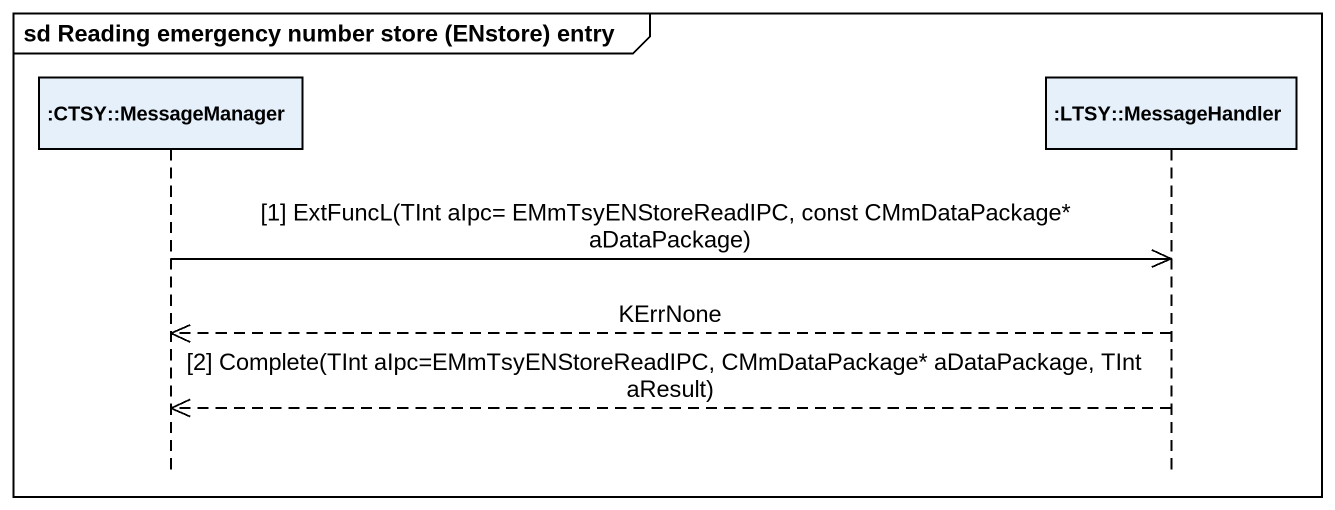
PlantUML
@startuml
mainframe sd Reading emergency number store (ENstore) entry
hide footbox
participant ":CTSY::MessageManager" as CTSY_MessageManager
participant ":LTSY::MessageHandler" as LTSY_MessageHandler

CTSY_MessageManager ->> LTSY_MessageHandler : [1] ExtFuncL(TInt aIpc= EMmTsyENStoreReadIPC, const CMmDataPackage* aDataPackage)
LTSY_MessageHandler -->> CTSY_MessageManager : KErrNone
LTSY_MessageHandler -->> CTSY_MessageManager : [2] Complete(TInt aIpc=EMmTsyENStoreReadIPC, CMmDataPackage* aDataPackage, TInt aResult)
@enduml
